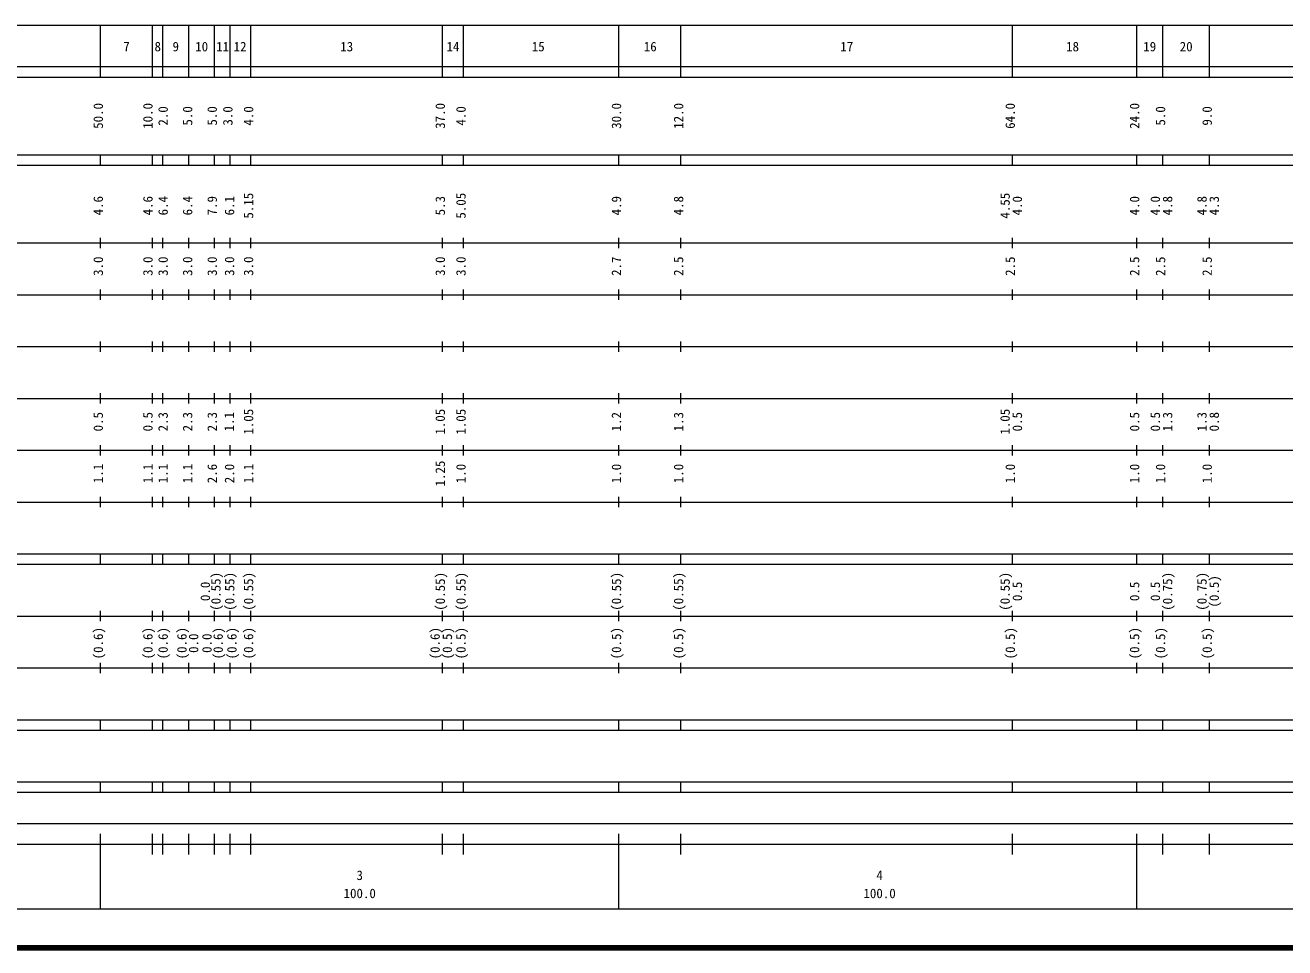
# Model space of a CAD drawing. Units: millimetres on the paper, enlarged 1000 times. Extents: x 40000 to 680000, y 20000 to 380000.
# Drawn here: x 253442 to 496534, y 20000 to 198000 of the extents above; entities that cross this region are included whole.
import ezdxf
from ezdxf.enums import TextEntityAlignment as Align

# ---------------------------------------------------------------- set-up
doc = ezdxf.new("R2010")
doc.units = ezdxf.units.MM
doc.header["$LTSCALE"] = 1000
doc.layers.add('M-TTL', color=2, linetype='Continuous', lineweight=140)
doc.layers.add('M-TTL-BAND', color=7, linetype='Continuous', lineweight=13)
doc.styles.add('ＭＳ ゴシック', font='')
doc.styles.get('ＭＳ ゴシック').set_extended_font_data('MS Gothic')

msp = doc.modelspace()

# ---------------------------------------------------------------- linework, layer by layer
at = {"layer": 'M-TTL'}
msp.add_line((40000, 20000), (680000, 20000), dxfattribs=at)
at = {"layer": 'M-TTL-BAND'}
for p, q in [((68000, 198000), (579000, 198000)), ((268000, 188000), (268000, 198000)), ((278000, 188000), (278000, 198000)), ((280000, 188000), (280000, 198000)), ((285000, 188000), (285000, 198000)), ((290000, 188000), (290000, 198000)), ((293000, 188000), (293000, 198000)), ((297000, 188000), (297000, 198000)), ((334000, 188000), (334000, 198000)), ((338000, 188000), (338000, 198000)), ((368000, 188000), (368000, 198000)), ((380000, 188000), (380000, 198000)), ((444000, 188000), (444000, 198000)), ((468000, 188000), (468000, 198000)), ((473000, 188000), (473000, 198000)), ((482000, 188000), (482000, 198000)), ((40000, 190000), (579000, 190000)), ((40000, 188000), (579000, 188000)), ((40000, 173000), (579000, 173000)), ((268000, 171000), (268000, 173000)), ((278000, 171000), (278000, 173000)), ((280000, 171000), (280000, 173000)), ((285000, 171000), (285000, 173000)), ((290000, 171000), (290000, 173000)), ((293000, 171000), (293000, 173000)), ((297000, 171000), (297000, 173000)), ((334000, 171000), (334000, 173000)), ((338000, 171000), (338000, 173000)), ((368000, 171000), (368000, 173000)), ((380000, 171000), (380000, 173000)), ((444000, 171000), (444000, 173000)), ((468000, 171000), (468000, 173000)), ((473000, 171000), (473000, 173000)), ((482000, 171000), (482000, 173000)), ((40000, 171000), (579000, 171000)), ((40000, 156000), (579000, 156000)), ((268000, 155000), (268000, 157000)), ((278000, 155000), (278000, 157000)), ((280000, 155000), (280000, 157000)), ((285000, 155000), (285000, 157000)), ((290000, 155000), (290000, 157000)), ((293000, 155000), (293000, 157000)), ((297000, 155000), (297000, 157000)), ((334000, 155000), (334000, 157000)), ((338000, 155000), (338000, 157000)), ((368000, 155000), (368000, 157000)), ((380000, 155000), (380000, 157000)), ((444000, 155000), (444000, 157000)), ((468000, 155000), (468000, 157000)), ((473000, 155000), (473000, 157000)), ((482000, 155000), (482000, 157000)), ((46000, 146000), (579000, 146000)), ((268000, 145000), (268000, 147000)), ((278000, 145000), (278000, 147000)), ((280000, 145000), (280000, 147000)), ((285000, 145000), (285000, 147000)), ((290000, 145000), (290000, 147000)), ((293000, 145000), (293000, 147000)), ((297000, 145000), (297000, 147000)), ((334000, 145000), (334000, 147000)), ((338000, 145000), (338000, 147000)), ((368000, 145000), (368000, 147000)), ((380000, 145000), (380000, 147000)), ((444000, 145000), (444000, 147000)), ((468000, 145000), (468000, 147000)), ((473000, 145000), (473000, 147000)), ((482000, 145000), (482000, 147000)), ((268000, 135000), (268000, 137000)), ((278000, 135000), (278000, 137000)), ((280000, 135000), (280000, 137000)), ((285000, 135000), (285000, 137000)), ((290000, 135000), (290000, 137000)), ((293000, 135000), (293000, 137000)), ((297000, 135000), (297000, 137000)), ((334000, 135000), (334000, 137000)), ((338000, 135000), (338000, 137000)), ((368000, 135000), (368000, 137000)), ((380000, 135000), (380000, 137000)), ((444000, 135000), (444000, 137000)), ((468000, 135000), (468000, 137000)), ((473000, 135000), (473000, 137000)), ((482000, 135000), (482000, 137000)), ((52000, 136000), (579000, 136000)), ((268000, 125000), (268000, 127000)), ((278000, 125000), (278000, 127000)), ((280000, 125000), (280000, 127000)), ((285000, 125000), (285000, 127000)), ((290000, 125000), (290000, 127000)), ((293000, 125000), (293000, 127000)), ((297000, 125000), (297000, 127000)), ((334000, 125000), (334000, 127000)), ((338000, 125000), (338000, 127000)), ((368000, 125000), (368000, 127000)), ((380000, 125000), (380000, 127000)), ((444000, 125000), (444000, 127000)), ((468000, 125000), (468000, 127000)), ((473000, 125000), (473000, 127000)), ((482000, 125000), (482000, 127000)), ((46000, 126000), (579000, 126000)), ((268000, 115000), (268000, 117000)), ((278000, 115000), (278000, 117000)), ((280000, 115000), (280000, 117000)), ((285000, 115000), (285000, 117000)), ((290000, 115000), (290000, 117000)), ((293000, 115000), (293000, 117000)), ((297000, 115000), (297000, 117000)), ((334000, 115000), (334000, 117000)), ((338000, 115000), (338000, 117000)), ((368000, 115000), (368000, 117000)), ((380000, 115000), (380000, 117000)), ((444000, 115000), (444000, 117000)), ((468000, 115000), (468000, 117000)), ((473000, 115000), (473000, 117000)), ((482000, 115000), (482000, 117000)), ((52000, 116000), (579000, 116000)), ((268000, 105000), (268000, 107000)), ((278000, 105000), (278000, 107000)), ((280000, 105000), (280000, 107000)), ((285000, 105000), (285000, 107000)), ((290000, 105000), (290000, 107000)), ((293000, 105000), (293000, 107000)), ((297000, 105000), (297000, 107000)), ((334000, 105000), (334000, 107000)), ((338000, 105000), (338000, 107000)), ((368000, 105000), (368000, 107000)), ((380000, 105000), (380000, 107000)), ((444000, 105000), (444000, 107000)), ((468000, 105000), (468000, 107000)), ((473000, 105000), (473000, 107000)), ((482000, 105000), (482000, 107000)), ((46000, 106000), (579000, 106000)), ((40000, 96000), (579000, 96000)), ((268000, 94000), (268000, 96000)), ((278000, 94000), (278000, 96000)), ((280000, 94000), (280000, 96000)), ((285000, 94000), (285000, 96000)), ((290000, 94000), (290000, 96000)), ((293000, 94000), (293000, 96000)), ((297000, 94000), (297000, 96000)), ((334000, 94000), (334000, 96000)), ((338000, 94000), (338000, 96000)), ((368000, 94000), (368000, 96000)), ((380000, 94000), (380000, 96000)), ((444000, 94000), (444000, 96000)), ((468000, 94000), (468000, 96000)), ((473000, 94000), (473000, 96000)), ((482000, 94000), (482000, 96000)), ((40000, 94000), (579000, 94000)), ((49000, 84000), (579000, 84000)), ((268000, 83000), (268000, 85000)), ((278000, 83000), (278000, 85000)), ((280000, 83000), (280000, 85000)), ((285000, 83000), (285000, 85000)), ((290000, 83000), (290000, 85000)), ((293000, 83000), (293000, 85000)), ((297000, 83000), (297000, 85000)), ((334000, 83000), (334000, 85000)), ((338000, 83000), (338000, 85000)), ((368000, 83000), (368000, 85000)), ((380000, 83000), (380000, 85000)), ((444000, 83000), (444000, 85000)), ((468000, 83000), (468000, 85000)), ((473000, 83000), (473000, 85000)), ((482000, 83000), (482000, 85000)), ((40000, 74000), (579000, 74000)), ((268000, 73000), (268000, 75000)), ((278000, 73000), (278000, 75000)), ((280000, 73000), (280000, 75000)), ((285000, 73000), (285000, 75000)), ((290000, 73000), (290000, 75000)), ((293000, 73000), (293000, 75000)), ((297000, 73000), (297000, 75000)), ((334000, 73000), (334000, 75000)), ((338000, 73000), (338000, 75000)), ((368000, 73000), (368000, 75000)), ((380000, 73000), (380000, 75000)), ((444000, 73000), (444000, 75000)), ((468000, 73000), (468000, 75000)), ((473000, 73000), (473000, 75000)), ((482000, 73000), (482000, 75000)), ((40000, 64000), (579000, 64000)), ((268000, 62000), (268000, 64000)), ((278000, 62000), (278000, 64000)), ((280000, 62000), (280000, 64000)), ((285000, 62000), (285000, 64000)), ((290000, 62000), (290000, 64000)), ((293000, 62000), (293000, 64000)), ((297000, 62000), (297000, 64000)), ((334000, 62000), (334000, 64000)), ((338000, 62000), (338000, 64000)), ((368000, 62000), (368000, 64000)), ((380000, 62000), (380000, 64000)), ((444000, 62000), (444000, 64000)), ((468000, 62000), (468000, 64000)), ((473000, 62000), (473000, 64000)), ((482000, 62000), (482000, 64000)), ((40000, 62000), (579000, 62000)), ((40000, 52000), (579000, 52000)), ((268000, 50000), (268000, 52000)), ((278000, 50000), (278000, 52000)), ((280000, 50000), (280000, 52000)), ((285000, 50000), (285000, 52000)), ((290000, 50000), (290000, 52000)), ((293000, 50000), (293000, 52000)), ((297000, 50000), (297000, 52000)), ((334000, 50000), (334000, 52000)), ((338000, 50000), (338000, 52000)), ((368000, 50000), (368000, 52000)), ((380000, 50000), (380000, 52000)), ((444000, 50000), (444000, 52000)), ((468000, 50000), (468000, 52000)), ((473000, 50000), (473000, 52000)), ((482000, 50000), (482000, 52000)), ((40000, 50000), (579000, 50000)), ((71000, 44000), (550000, 44000)), ((268000, 27500), (268000, 42000)), ((278000, 38000), (278000, 42000)), ((280000, 38000), (280000, 42000)), ((285000, 38000), (285000, 42000)), ((290000, 38000), (290000, 42000)), ((293000, 38000), (293000, 42000)), ((297000, 38000), (297000, 42000)), ((334000, 38000), (334000, 42000)), ((338000, 38000), (338000, 42000)), ((368000, 27500), (368000, 42000)), ((380000, 38000), (380000, 42000)), ((444000, 38000), (444000, 42000)), ((468000, 27500), (468000, 42000)), ((473000, 38000), (473000, 42000)), ((482000, 38000), (482000, 42000)), ((40000, 40000), (579000, 40000)), ((68000, 27500), (579000, 27500))]:
    msp.add_line(p, q, dxfattribs=at)

# ---------------------------------------------------------------- texts
at = {"layer": 'M-TTL-BAND', "style": 'ＭＳ ゴシック'}
for s, p in [('7', (273000, 192405)), ('8', (279023, 192405)), ('9', (282500, 192405)), ('10', (287500, 192405)), ('11', (291544, 192405)), ('12', (294916, 192405)), ('13', (315500, 192405)), ('14', (336000, 192405)), ('15', (352453, 192405)), ('16', (374070, 192405)), ('17', (412000, 192405)), ('18', (455566, 192405)), ('19', (470462, 192405)), ('20', (477500, 192405)), ('3', (318000, 32523)), ('4', (418330, 32523)), ('100.0', (318000, 29033)), ('100.0', (418330, 29033))]:
    msp.add_text(s, height=1833, dxfattribs=at).set_placement(p, align=Align.BOTTOM_CENTER)
for s, p in [('50.0', (269000, 180500)), ('10.0', (278578, 180500)), ('37.0', (335000, 180500)), ('30.0', (369000, 180500)), ('12.0', (381000, 180500)), ('64.0', (445000, 180500)), ('24.0', (469000, 180500)), ('2.0', (281509, 180500)), ('5.0', (286243, 180500)), ('5.0', (290986, 180500)), ('3.0', (294000, 180500)), ('4.0', (298000, 180500)), ('4.0', (339000, 180500)), ('5.0', (474000, 180500)), ('9.0', (483000, 180500)), ('5.15', (298000, 163174)), ('5.05', (339000, 163174)), ('4.55', (444000, 163174)), ('4.6', (269000, 163174)), ('4.6', (278578, 163174)), ('6.4', (281509, 163174)), ('6.4', (286243, 163174)), ('7.9', (290986, 163174)), ('6.1', (294329, 163174)), ('5.3', (335000, 163174)), ('4.9', (369000, 163174)), ('4.8', (381000, 163174)), ('4.0', (446370, 163174)), ('4.0', (469000, 163174)), ('4.0', (473000, 163174)), ('4.8', (475370, 163174)), ('4.8', (482000, 163174)), ('4.3', (484370, 163174)), ('3.0', (269000, 151500)), ('3.0', (278578, 151500)), ('3.0', (281509, 151500)), ('3.0', (286243, 151500)), ('3.0', (290986, 151500)), ('3.0', (294329, 151500)), ('3.0', (298000, 151500)), ('3.0', (335000, 151500)), ('3.0', (339000, 151500)), ('2.7', (369000, 151500)), ('2.5', (381000, 151500)), ('2.5', (445000, 151500)), ('2.5', (469000, 151500)), ('2.5', (474000, 151500)), ('2.5', (483000, 151500)), ('0.5', (269000, 121500)), ('0.5', (278578, 121500)), ('2.3', (281509, 121500)), ('2.3', (286243, 121500)), ('2.3', (290986, 121500)), ('1.1', (294268, 121500)), ('1.05', (298000, 121500)), ('1.05', (335000, 121500)), ('1.05', (339000, 121500)), ('1.2', (369000, 121500)), ('1.3', (381000, 121500)), ('1.05', (444000, 121500)), ('0.5', (446370, 121500)), ('0.5', (469000, 121500)), ('0.5', (473000, 121500)), ('1.3', (475370, 121500)), ('1.3', (482000, 121500)), ('0.8', (484370, 121500)), ('1.1', (269000, 111500)), ('1.1', (278578, 111500)), ('1.1', (281509, 111500)), ('1.1', (286243, 111500)), ('2.6', (290986, 111500)), ('2.0', (294325, 111500)), ('1.1', (298000, 111500)), ('1.25', (335000, 111500)), ('1.0', (339000, 111500)), ('1.0', (369000, 111500)), ('1.0', (381000, 111500)), ('1.0', (445000, 111500)), ('1.0', (469000, 111500)), ('1.0', (474000, 111500)), ('1.0', (483000, 111500)), ('0.0', (289660, 88764)), ('(0.55)', (291705, 88764)), ('(0.55)', (294362, 88764)), ('(0.55)', (298000, 88764)), ('(0.55)', (335000, 88764)), ('(0.55)', (339000, 88764)), ('(0.55)', (369000, 88764)), ('(0.55)', (381000, 88764)), ('(0.55)', (444000, 88764)), ('0.5', (446370, 88764)), ('0.5', (469000, 88764)), ('0.5', (473000, 88764)), ('(0.75)', (475370, 88764)), ('(0.75)', (482000, 88764)), ('(0.5)', (484370, 88764)), ('(0.6)', (269000, 78764)), ('(0.6)', (278578, 78764)), ('(0.6)', (281509, 78764)), ('(0.6)', (285141, 78764)), ('0.0', (287397, 78764)), ('0.0', (289979, 78764)), ('(0.6)', (292133, 78764)), ('(0.6)', (294786, 78764)), ('(0.6)', (298000, 78764)), ('(0.6)', (334000, 78764)), ('(0.5)', (336370, 78764)), ('(0.5)', (339000, 78764)), ('(0.5)', (369000, 78764)), ('(0.5)', (381000, 78764)), ('(0.5)', (445000, 78764)), ('(0.5)', (469000, 78764)), ('(0.5)', (474000, 78764)), ('(0.5)', (483000, 78764))]:
    msp.add_text(s, height=1833, rotation=90, dxfattribs=at).set_placement(p, align=Align.BOTTOM_CENTER)

doc.saveas('drawing.dxf')
